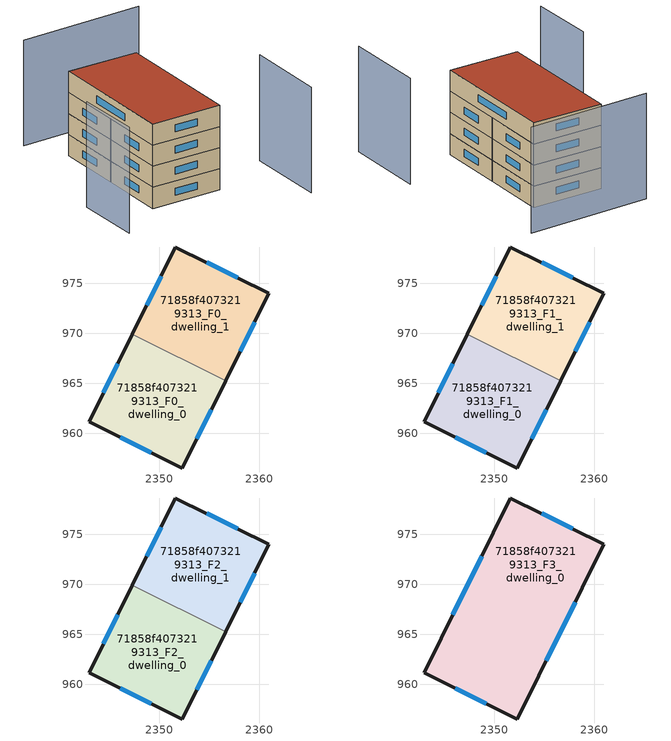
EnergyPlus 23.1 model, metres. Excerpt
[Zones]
71858f4073219313_F0_dwelling_0
 floor ground (EU_floor_Construction): 2356.62,965.29 2352.29,956.53 2342.95,961.14 2347.28,969.9 z0
 wall outside (EU_wall_Construction): 2347.28,969.9 2342.95,961.14 2352.29,956.53 2356.62,965.29 z0:3
 wall to 71858f4073219313_F0_dwelling_1 (EU_wall_Construction): 2356.62,965.29 2347.27,969.9 z0:3
 window (EU_Window_Construction): 2353.74,959.45 2355.18,962.37 / 2346.06,959.61 2349.18,958.07 / 2345.83,966.98 2344.39,964.06 z1:2
71858f4073219313_F0_dwelling_1
 floor ground (EU_floor_Construction): 2360.95,974.04 2356.62,965.29 2347.28,969.9 2351.59,978.65 z0
 wall outside (EU_wall_Construction): 2356.62,965.29 2360.95,974.04 2351.59,978.65 2347.28,969.9 z0:3
 window (EU_Window_Construction): 2350.15,975.74 2348.71,972.82 / 2357.83,975.58 2354.71,977.12 / 2358.07,968.21 2359.51,971.13 z1:2
71858f4073219313_F1_dwelling_0
 floor to 71858f4073219313_F0_dwelling_0 (EU_floor_Construction): 2356.62,965.29 2352.29,956.53 2342.95,961.14 2347.27,969.9 z3
 wall outside (EU_wall_Construction): 2347.28,969.9 2342.95,961.14 2352.29,956.53 2356.62,965.29 z3:6
 wall to 71858f4073219313_F1_dwelling_1 (EU_wall_Construction): 2356.62,965.29 2347.27,969.9 z3:6
 window (EU_Window_Construction): 2353.74,959.45 2355.18,962.37 / 2346.06,959.61 2349.18,958.07 / 2345.83,966.98 2344.39,964.06 z4:5
71858f4073219313_F1_dwelling_1
 floor to 71858f4073219313_F0_dwelling_1 (EU_floor_Construction): 2360.95,974.04 2356.62,965.29 2347.27,969.9 2351.59,978.65 z3
 wall outside (EU_wall_Construction): 2356.62,965.29 2360.95,974.04 2351.59,978.65 2347.28,969.9 z3:6
 window (EU_Window_Construction): 2350.15,975.74 2348.71,972.82 / 2357.83,975.58 2354.71,977.12 / 2358.07,968.21 2359.51,971.13 z4:5
71858f4073219313_F2_dwelling_0
 floor to 71858f4073219313_F1_dwelling_0 (EU_floor_Construction): 2356.62,965.29 2352.29,956.53 2342.95,961.14 2347.27,969.9 z6
 wall outside (EU_wall_Construction): 2347.28,969.9 2342.95,961.14 2352.29,956.53 2356.62,965.29 z6:9
 wall to 71858f4073219313_F2_dwelling_1 (EU_wall_Construction): 2356.62,965.29 2347.27,969.9 z6:9
 window (EU_Window_Construction): 2353.74,959.45 2355.18,962.37 / 2346.06,959.61 2349.18,958.07 / 2345.83,966.98 2344.39,964.06 z7:8
71858f4073219313_F2_dwelling_1
 floor to 71858f4073219313_F1_dwelling_1 (EU_floor_Construction): 2360.95,974.04 2356.62,965.29 2347.27,969.9 2351.59,978.65 z6
 wall outside (EU_wall_Construction): 2356.62,965.29 2360.95,974.04 2351.59,978.65 2347.28,969.9 z6:9
 window (EU_Window_Construction): 2350.15,975.74 2348.71,972.82 / 2357.83,975.58 2354.71,977.12 / 2358.07,968.21 2359.51,971.13 z7:8
71858f4073219313_F3_dwelling_0
 floor to 71858f4073219313_F2_dwelling_0 (EU_floor_Construction): 2356.62,965.29 2352.29,956.53 2342.95,961.14 2347.27,969.9 z9
 floor to 71858f4073219313_F2_dwelling_1 (EU_floor_Construction): 2360.95,974.04 2356.62,965.29 2347.27,969.9 2351.59,978.65 z9
 wall outside (EU_wall_Construction): 2352.29,956.53 2360.95,974.04 2351.59,978.65 2342.95,961.14 2352.29,956.53 z9:12
 window (EU_Window_Construction): 2355.18,962.37 2358.07,968.21 / 2346.06,959.61 2349.18,958.07 / 2348.71,972.82 2345.83,966.98 / 2357.83,975.58 2354.71,977.12 z10:11
 roof outside (EU_roof_Construction): 2352.29,956.53 2360.95,974.04 2351.59,978.65 2342.95,961.14 z12
shading: 2357.43,945.89 2362.7,956.65 / 2339.03,968.68 2334.93,960 / 2367.9,977.7 2351.38,985.24 z0:15
[Building]
EU S2 Campaign: North Axis=0; Terrain=City; Solar Distribution=FullExterior
[Site:Location]
Bologna: Latitude=44.5; Longitude=11.25; Time Zone=1; Elevation=37
[SizingPeriod:WeatherFileDays]
AnnualSizingPeriod: Begin Month=1; Begin Day of Month=1; End Month=12; End Day of Month=31; Day of Week for Start Day=Monday; Use Weather File Daylight Saving Period=No; Use Weather File Rain and Snow Indicators=No
[MATERIAL]
EU_InternalMass_Material: Roughness=MediumRough; Thickness=0.1; Conductivity=1; Density=1800; Specific Heat=900; Thermal Absorptance=0.9; Solar Absorptance=0.7; Visible Absorptance=0.7
[MATERIAL:NOMASS] Roughness=MediumRough; Thermal Absorptance=0.9; Solar Absorptance=0.7; Visible Absorptance=0.7
Name | Thermal Resistance
EU_wall_NoMass | 0.937881
EU_roof_NoMass | 0.548572
EU_floor_NoMass | 0.71348
[WINDOWMATERIAL:SIMPLEGLAZINGSYSTEM]
EU_Window_SimpleGlazing: UFactor=4.25633; Solar Heat Gain Coefficient=0.85; Visible Transmittance=0.85
[CONSTRUCTION]
EU_wall_Construction: EU_wall_NoMass
EU_roof_Construction: EU_roof_NoMass
EU_floor_Construction: EU_floor_NoMass
EU_Window_Construction: EU_Window_SimpleGlazing
EU_InternalMass_Construction: EU_InternalMass_Material
[ZONE] Type=1; Multiplier=1; Ceiling Height=autocalculate; Floor Area=autocalculate; Part of Total Floor Area=Yes
Name | Volume
71858f4073219313_F0_dwelling_0 | 305.381
71858f4073219313_F1_dwelling_0; 71858f4073219313_F2_dwelling_0 | 305.38
71858f4073219313_F3_dwelling_0 | 610.772
71858f4073219313_F0_dwelling_1; 71858f4073219313_F1_dwelling_1; 71858f4073219313_F2_dwelling_1 | 305.391
[INTERNALMASS] Construction=EU_InternalMass_Construction
Name | Zone or ZoneList | Surface Area
71858f4073219313_F0_dwelling_0_EU_InternalMass | 71858f4073219313_F0_dwelling_0 | 101.793
71858f4073219313_F0_dwelling_1_EU_InternalMass | 71858f4073219313_F0_dwelling_1 | 101.797
71858f4073219313_F1_dwelling_0_EU_InternalMass | 71858f4073219313_F1_dwelling_0 | 101.793
71858f4073219313_F1_dwelling_1_EU_InternalMass | 71858f4073219313_F1_dwelling_1 | 101.797
71858f4073219313_F2_dwelling_0_EU_InternalMass | 71858f4073219313_F2_dwelling_0 | 101.793
71858f4073219313_F2_dwelling_1_EU_InternalMass | 71858f4073219313_F2_dwelling_1 | 101.797
71858f4073219313_F3_dwelling_0_EU_InternalMass | 71858f4073219313_F3_dwelling_0 | 203.595
[OTHEREQUIPMENT] Fuel Type=Electricity; Design Level Calculation Method=Watts/Area; Power per Zone Floor Area=1; Fraction Latent=0; Fraction Radiant=0; Fraction Lost=0; Carbon Dioxide Generation Rate=0; EndUse Subcategory=EU_Step8_InternalGains
Name | Zone or ZoneList or Space or SpaceList | Schedule
EU_Step8_InternalGain_71858f4073219313_F0_dwelling_0_f000 | 71858f4073219313_F0_dwelling_0 | EU_Step8_GainSchedule_71858f4073219313_F0_dwelling_0_f000
EU_Step8_InternalGain_71858f4073219313_F0_dwelling_1_f000 | 71858f4073219313_F0_dwelling_1 | EU_Step8_GainSchedule_71858f4073219313_F0_dwelling_1_f000
EU_Step8_InternalGain_71858f4073219313_F1_dwelling_0_f000 | 71858f4073219313_F1_dwelling_0 | EU_Step8_GainSchedule_71858f4073219313_F1_dwelling_0_f000
EU_Step8_InternalGain_71858f4073219313_F1_dwelling_1_f000 | 71858f4073219313_F1_dwelling_1 | EU_Step8_GainSchedule_71858f4073219313_F1_dwelling_1_f000
EU_Step8_InternalGain_71858f4073219313_F2_dwelling_0_f000 | 71858f4073219313_F2_dwelling_0 | EU_Step8_GainSchedule_71858f4073219313_F2_dwelling_0_f000
EU_Step8_InternalGain_71858f4073219313_F2_dwelling_1_f000 | 71858f4073219313_F2_dwelling_1 | EU_Step8_GainSchedule_71858f4073219313_F2_dwelling_1_f000
EU_Step8_InternalGain_71858f4073219313_F3_dwelling_0_f000 | 71858f4073219313_F3_dwelling_0 | EU_Step8_GainSchedule_71858f4073219313_F3_dwelling_0_f000
[ZONEVENTILATION:DESIGNFLOWRATE] Schedule=EU_AlwaysOn; Design Flow Rate Calculation Method=AirChanges/Hour; Air Changes per Hour=0.687892; Ventilation Type=Natural; Fan Pressure Rise=0; Fan Total Efficiency=1; Constant Term Coefficient=1; Temperature Term Coefficient=0; Velocity Term Coefficient=0; Velocity Squared Term Coefficient=0; Minimum Indoor Temperature=-100; Maximum Indoor Temperature=100; Delta Temperature=-100; Minimum Outdoor Temperature=-100; Maximum Outdoor Temperature=100; Maximum Wind Speed=40
Name | Zone or ZoneList or Space or SpaceList
EU_ConstantAir_71858f4073219313_F0_dwelling_0 | 71858f4073219313_F0_dwelling_0
EU_ConstantAir_71858f4073219313_F0_dwelling_1 | 71858f4073219313_F0_dwelling_1
EU_ConstantAir_71858f4073219313_F1_dwelling_0 | 71858f4073219313_F1_dwelling_0
EU_ConstantAir_71858f4073219313_F1_dwelling_1 | 71858f4073219313_F1_dwelling_1
EU_ConstantAir_71858f4073219313_F2_dwelling_0 | 71858f4073219313_F2_dwelling_0
EU_ConstantAir_71858f4073219313_F2_dwelling_1 | 71858f4073219313_F2_dwelling_1
EU_ConstantAir_71858f4073219313_F3_dwelling_0 | 71858f4073219313_F3_dwelling_0
[HVACTEMPLATE:THERMOSTAT] Constant Heating Setpoint=20; Constant Cooling Setpoint=50
EU_HeatOnly_71858f4073219313_F0_dwelling_0; EU_HeatOnly_71858f4073219313_F0_dwelling_1; EU_HeatOnly_71858f4073219313_F1_dwelling_0; EU_HeatOnly_71858f4073219313_F1_dwelling_1; EU_HeatOnly_71858f4073219313_F2_dwelling_0; EU_HeatOnly_71858f4073219313_F2_dwelling_1; EU_HeatOnly_71858f4073219313_F3_dwelling_0
[HVACTEMPLATE:ZONE:IDEALLOADSAIRSYSTEM] System Availability Schedule=EU_AlwaysOn; Maximum Heating Supply Air Temperature=50; Minimum Cooling Supply Air Temperature=13; Maximum Heating Supply Air Humidity Ratio=0.0156; Minimum Cooling Supply Air Humidity Ratio=0.0077; Heating Limit=NoLimit; Cooling Limit=NoLimit; Heating Availability Schedule=EU_AlwaysOn; Cooling Availability Schedule=EU_CoolingOff; Dehumidification Control Type=ConstantSensibleHeatRatio; Cooling Sensible Heat Ratio=0.7; Dehumidification Setpoint=60; Humidification Control Type=None; Humidification Setpoint=30; Outdoor Air Method=None; Outdoor Air Flow Rate per Person=0.00944; Outdoor Air Flow Rate per Zone Floor Area=0; Outdoor Air Flow Rate per Zone=0; Demand Controlled Ventilation Type=None; Outdoor Air Economizer Type=NoEconomizer; Heat Recovery Type=None; Sensible Heat Recovery Effectiveness=0.7; Latent Heat Recovery Effectiveness=0.65
Name | Template Thermostat
71858f4073219313_F0_dwelling_0 | EU_HeatOnly_71858f4073219313_F0_dwelling_0
71858f4073219313_F0_dwelling_1 | EU_HeatOnly_71858f4073219313_F0_dwelling_1
71858f4073219313_F1_dwelling_0 | EU_HeatOnly_71858f4073219313_F1_dwelling_0
71858f4073219313_F1_dwelling_1 | EU_HeatOnly_71858f4073219313_F1_dwelling_1
71858f4073219313_F2_dwelling_0 | EU_HeatOnly_71858f4073219313_F2_dwelling_0
71858f4073219313_F2_dwelling_1 | EU_HeatOnly_71858f4073219313_F2_dwelling_1
71858f4073219313_F3_dwelling_0 | EU_HeatOnly_71858f4073219313_F3_dwelling_0
[SIZING:ZONE] Zone Cooling Design Supply Air Temperature Input Method=SupplyAirTemperature; Zone Cooling Design Supply Air Temperature=13; Zone Heating Design Supply Air Temperature Input Method=SupplyAirTemperature; Zone Heating Design Supply Air Temperature=50; Zone Cooling Design Supply Air Humidity Ratio=0.008; Zone Heating Design Supply Air Humidity Ratio=0.008; Cooling Design Air Flow Method=DesignDay; Cooling Design Air Flow Rate=0; Cooling Minimum Air Flow per Zone Floor Area=0.000762; Cooling Minimum Air Flow=0; Cooling Minimum Air Flow Fraction=0.2; Heating Design Air Flow Method=DesignDay; Heating Design Air Flow Rate=0; Heating Maximum Air Flow per Zone Floor Area=0.002032; Heating Maximum Air Flow=0.141576; Heating Maximum Air Flow Fraction=0.3; Account for Dedicated Outdoor Air System=No; Dedicated Outdoor Air System Control Strategy=NeutralSupplyAir; Dedicated Outdoor Air Low Setpoint Temperature for Design=autosize; Dedicated Outdoor Air High Setpoint Temperature for Design=autosize; Zone Load Sizing Method=Sensible Load Only No Latent Load; Zone Latent Cooling Design Supply Air Humidity Ratio Input Method=HumidityRatioDifference; Zone Cooling Design Supply Air Humidity Ratio Difference=0.005; Zone Latent Heating Design Supply Air Humidity Ratio Input Method=HumidityRatioDifference; Zone Humidification Design Supply Air Humidity Ratio Difference=0.005
71858f4073219313_F0_dwelling_0; 71858f4073219313_F0_dwelling_1; 71858f4073219313_F1_dwelling_0; 71858f4073219313_F1_dwelling_1; 71858f4073219313_F2_dwelling_0; 71858f4073219313_F2_dwelling_1; 71858f4073219313_F3_dwelling_0
[SCHEDULE:CONSTANT]
Name | Hourly Value
EU_AlwaysOn | 1
EU_CoolingOff | 0
[SCHEDULE:FILE] Column Number=1; Rows to Skip at Top=0; Number of Hours of Data=8760; Column Separator=Comma; Interpolate to Timestep=No; Minutes per Item=60; Adjust Schedule for Daylight Savings=Yes
Name | File
EU_Step8_GainSchedule_71858f4073219313_F0_dwelling_0_f000 | ../../schedules/71858f4073219313/71858f4073219313_F0_dwelling_0_f000_gain.csv
EU_Step8_GainSchedule_71858f4073219313_F0_dwelling_1_f000 | ../../schedules/71858f4073219313/71858f4073219313_F0_dwelling_1_f000_gain.csv
EU_Step8_GainSchedule_71858f4073219313_F1_dwelling_0_f000 | ../../schedules/71858f4073219313/71858f4073219313_F1_dwelling_0_f000_gain.csv
EU_Step8_GainSchedule_71858f4073219313_F1_dwelling_1_f000 | ../../schedules/71858f4073219313/71858f4073219313_F1_dwelling_1_f000_gain.csv
EU_Step8_GainSchedule_71858f4073219313_F2_dwelling_0_f000 | ../../schedules/71858f4073219313/71858f4073219313_F2_dwelling_0_f000_gain.csv
EU_Step8_GainSchedule_71858f4073219313_F2_dwelling_1_f000 | ../../schedules/71858f4073219313/71858f4073219313_F2_dwelling_1_f000_gain.csv
EU_Step8_GainSchedule_71858f4073219313_F3_dwelling_0_f000 | ../../schedules/71858f4073219313/71858f4073219313_F3_dwelling_0_f000_gain.csv
